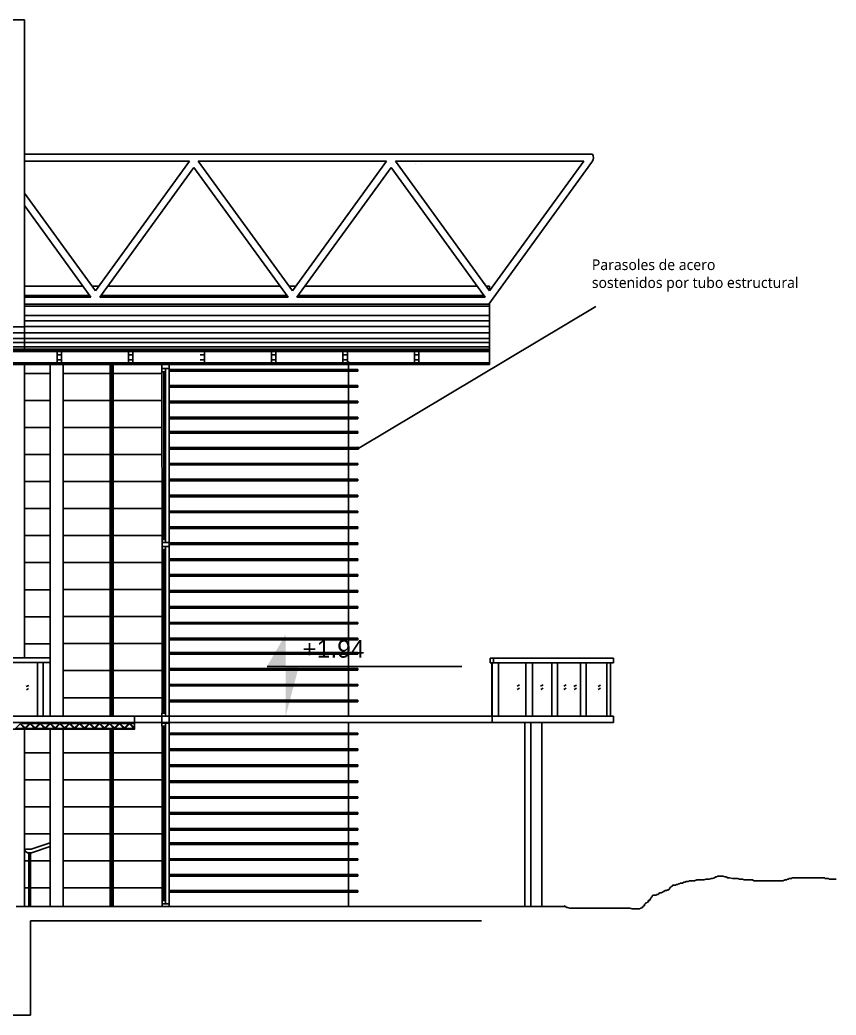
# Model space of a CAD drawing. Extents: x -30 to 1202, y 231 to 898.
# Drawn here: x 360 to 428.5, y 592.7 to 676.3 of the extents above; entities that cross this region are included whole.
import ezdxf

# ---------------------------------------------------------------- set-up
doc = ezdxf.new("R2010")
doc.units = 0
doc.header["$LTSCALE"] = 0.04
for name, color, linetype in [('0.1', 1, 'CONTINUOUS'), ('0.2', 2, 'CONTINUOUS'), ('0.3', 3, 'CONTINUOUS'), ('0.5', 5, 'CONTINUOUS')]:
    doc.layers.add(name, color=color, linetype=linetype)
doc.styles.add('Amir', font='l_10646.ttf', dxfattribs={"height": 0.15})
doc.styles.add('STYLE2', font='arial.ttf')

msp = doc.modelspace()

# ---------------------------------------------------------------- hatches: boundary and pattern name
at = {"layer": '0.2'}
h = msp.add_hatch(color=256, dxfattribs=at)
h.paths.add_polyline_path([(380.727, 622.005), (382.288, 622.005), (382.288, 624.682)])
h.paths.add_polyline_path([(382.288, 617.815), (383.4, 622.005), (382.288, 622.005)])

# ---------------------------------------------------------------- linework, layer by layer
at = {"layer": '0.1'}
for p, q in [((360.365, 653.906), (365.287, 653.906)), ((365.85, 653.132), (360.365, 653.132)), ((366.029, 653.906), (366.606, 653.906)), ((382.393, 653.132), (366.786, 653.132)), ((367.348, 653.906), (369.437, 653.906)), ((369.437, 653.906), (381.831, 653.906)), ((382.573, 653.906), (383.15, 653.906)), ((398.937, 653.132), (383.33, 653.132)), ((383.892, 653.906), (385.981, 653.906)), ((385.981, 653.906), (398.375, 653.906)), ((399.117, 653.906), (399.407, 653.906)), ((399.407, 652.23), (360.365, 652.23)), ((399.407, 651.46), (360.365, 651.46)), ((388.433, 640.309), (408.341, 652.21)), ((399.407, 651.002), (360.365, 651.002)), ((399.407, 650.001), (349.135, 650.001)), ((399.407, 650.518), (360.365, 650.518)), ((399.407, 649.512), (349.135, 649.512)), ((399.407, 649.174), (349.135, 649.174)), ((399.407, 648.818), (349.135, 648.818)), ((399.407, 648.624), (349.135, 648.624)), ((387.561, 646.916), (387.561, 647.59)), ((362.522, 646.581), (360.362, 646.581)), ((372.065, 632.658), (372.065, 646.727)), ((372.515, 630.298), (372.515, 646.997)), ((372.515, 646.916), (388.351, 646.916)), ((372.515, 646.783), (388.351, 646.783)), ((387.555, 646.783), (387.555, 645.581)), ((388.351, 646.916), (388.351, 646.783)), ((372.515, 645.581), (388.351, 645.581)), ((372.515, 645.448), (388.351, 645.448)), ((387.555, 645.448), (387.555, 644.246)), ((388.351, 645.581), (388.351, 645.448)), ((362.522, 644.313), (360.362, 644.313)), ((372.515, 644.246), (388.351, 644.246)), ((372.515, 644.114), (388.351, 644.114)), ((387.555, 644.047), (387.555, 642.912)), ((388.351, 644.246), (388.351, 644.114)), ((372.515, 642.912), (388.351, 642.912)), ((372.515, 642.779), (388.351, 642.779)), ((387.555, 642.779), (387.555, 641.71)), ((388.351, 642.912), (388.351, 642.779)), ((362.522, 642.045), (360.362, 642.045)), ((372.515, 641.71), (388.351, 641.71)), ((372.515, 641.577), (388.351, 641.577)), ((387.555, 641.577), (387.555, 640.375)), ((388.351, 641.71), (388.351, 641.577)), ((362.522, 639.778), (360.362, 639.778)), ((372.515, 640.375), (388.351, 640.375)), ((372.515, 640.243), (388.351, 640.243)), ((387.555, 640.243), (387.555, 639.041)), ((388.351, 640.375), (388.351, 640.243)), ((372.515, 639.041), (388.351, 639.041)), ((388.351, 639.041), (388.351, 638.908)), ((372.515, 638.908), (388.351, 638.908)), ((387.555, 638.908), (387.555, 637.706)), ((362.522, 637.51), (360.362, 637.51)), ((372.515, 637.706), (388.351, 637.706)), ((372.515, 637.573), (388.351, 637.573)), ((387.555, 637.573), (387.555, 636.371)), ((388.351, 637.706), (388.351, 637.573)), ((372.515, 636.371), (388.351, 636.371)), ((372.515, 636.239), (388.351, 636.239)), ((387.555, 636.239), (387.555, 635.037)), ((388.351, 636.371), (388.351, 636.239)), ((362.522, 635.242), (360.362, 635.242)), ((372.515, 635.037), (388.351, 635.037)), ((372.515, 634.904), (388.351, 634.904)), ((387.555, 634.904), (387.555, 633.702)), ((388.351, 635.037), (388.351, 634.904)), ((372.515, 633.702), (388.351, 633.702)), ((372.515, 633.57), (388.351, 633.57)), ((387.555, 633.57), (387.555, 632.368)), ((388.351, 633.702), (388.351, 633.57)), ((362.522, 632.975), (360.362, 632.975)), ((372.515, 632.368), (388.351, 632.368)), ((388.351, 632.368), (388.351, 632.235)), ((372.065, 630.672), (372.065, 631.798)), ((372.515, 632.235), (388.351, 632.235)), ((387.555, 632.235), (387.555, 631.033)), ((360.362, 631.08), (360.362, 622.713)), ((362.522, 630.707), (360.362, 630.707)), ((372.065, 618.089), (372.065, 630.672)), ((372.515, 631.033), (388.351, 631.033)), ((372.515, 630.9), (388.351, 630.9)), ((387.555, 630.9), (387.555, 629.699)), ((388.351, 631.033), (388.351, 630.9)), ((372.515, 617.82), (372.515, 630.298)), ((372.515, 629.699), (388.351, 629.699)), ((372.515, 629.566), (388.351, 629.566)), ((387.555, 629.566), (387.555, 628.364)), ((388.351, 629.699), (388.351, 629.566)), ((362.522, 628.439), (360.362, 628.439)), ((372.515, 628.716), (372.515, 617.82)), ((372.515, 628.364), (388.351, 628.364)), ((372.515, 628.231), (388.351, 628.231)), ((387.555, 628.231), (387.555, 627.029)), ((388.351, 628.364), (388.351, 628.231)), ((372.515, 627.029), (388.351, 627.029)), ((372.515, 626.897), (388.351, 626.897)), ((387.555, 626.897), (387.555, 625.695)), ((388.351, 627.029), (388.351, 626.897)), ((362.522, 626.171), (360.362, 626.171)), ((372.515, 625.695), (388.351, 625.695)), ((388.351, 625.695), (388.351, 625.562)), ((372.515, 625.562), (388.351, 625.562)), ((387.555, 625.562), (387.555, 624.36)), ((362.522, 623.904), (360.362, 623.904)), ((372.515, 624.36), (388.351, 624.36)), ((372.515, 624.227), (388.351, 624.227)), ((387.555, 624.227), (387.555, 623.158)), ((388.351, 624.36), (388.351, 624.227)), ((372.515, 623.158), (388.351, 623.158)), ((388.351, 623.158), (388.351, 623.026)), ((361.468, 622.287), (361.468, 617.787)), ((361.934, 622.287), (361.934, 617.787)), ((372.515, 623.026), (388.351, 623.026)), ((387.555, 623.026), (387.555, 621.824)), ((399.592, 622.303), (399.592, 617.82)), ((399.635, 622.303), (399.635, 617.82)), ((400.161, 622.32), (400.161, 617.82)), ((402.447, 622.32), (402.447, 617.82)), ((403.017, 622.32), (403.017, 617.82)), ((404.646, 622.32), (404.646, 617.82)), ((405.112, 622.32), (405.112, 617.82)), ((407.041, 622.303), (407.041, 617.803)), ((407.507, 622.303), (407.507, 617.803)), ((409.254, 622.303), (409.254, 617.803)), ((409.568, 622.303), (409.568, 617.82)), ((372.515, 621.824), (388.351, 621.824)), ((372.515, 621.691), (388.351, 621.691)), ((387.555, 621.691), (387.555, 620.489)), ((388.351, 621.824), (388.351, 621.691)), ((360.514, 620.306), (360.722, 620.41)), ((360.53, 620.041), (360.714, 620.153)), ((372.515, 620.489), (388.351, 620.489)), ((372.515, 620.356), (388.351, 620.356)), ((387.555, 620.356), (387.555, 619.154)), ((388.351, 620.489), (388.351, 620.356)), ((401.714, 620.339), (401.922, 620.443)), ((401.73, 620.075), (401.914, 620.187)), ((403.692, 620.339), (403.901, 620.443)), ((403.708, 620.075), (403.893, 620.187)), ((405.628, 620.339), (405.837, 620.443)), ((405.644, 620.075), (405.829, 620.187)), ((406.494, 620.322), (406.702, 620.427)), ((406.51, 620.058), (406.694, 620.17)), ((408.52, 620.322), (408.728, 620.427)), ((408.536, 620.058), (408.72, 620.17)), ((372.515, 619.154), (388.351, 619.154)), ((372.515, 619.022), (388.351, 619.022)), ((387.555, 619.022), (387.555, 617.82)), ((388.351, 619.154), (388.351, 619.022)), ((372.065, 617.82), (372.065, 617.827)), ((372.515, 602.08), (372.515, 617.25)), ((372.515, 617.218), (372.515, 617.25)), ((372.515, 617.25), (372.515, 617.218)), ((387.555, 617.28), (387.555, 601.856)), ((360.362, 616.729), (360.362, 601.856)), ((372.065, 602.342), (372.065, 616.98)), ((372.515, 616.404), (388.351, 616.404)), ((388.351, 616.404), (388.351, 616.272)), ((372.515, 616.272), (388.351, 616.272)), ((362.522, 614.743), (360.362, 614.743)), ((372.515, 615.07), (388.351, 615.07)), ((372.515, 614.937), (388.351, 614.937)), ((388.351, 615.07), (388.351, 614.937)), ((372.515, 613.735), (388.351, 613.735)), ((372.515, 613.602), (388.351, 613.602)), ((388.351, 613.735), (388.351, 613.602)), ((362.522, 612.476), (360.362, 612.476)), ((372.515, 612.4), (388.351, 612.4)), ((372.515, 612.268), (388.351, 612.268)), ((388.351, 612.4), (388.351, 612.268)), ((372.515, 611.066), (388.351, 611.066)), ((372.515, 610.933), (388.351, 610.933)), ((388.351, 611.066), (388.351, 610.933)), ((362.522, 610.208), (360.362, 610.208)), ((372.515, 609.731), (388.351, 609.731)), ((388.351, 609.731), (388.351, 609.599)), ((372.515, 609.599), (388.351, 609.599)), ((372.515, 608.397), (388.351, 608.397)), ((372.515, 608.264), (388.351, 608.264)), ((388.351, 608.397), (388.351, 608.264)), ((362.522, 607.94), (360.362, 607.94)), ((360.914, 606.656), (362.522, 607.205)), ((372.515, 607.195), (388.351, 607.195)), ((388.351, 607.195), (388.351, 607.062)), ((360.429, 606.506), (360.629, 606.356)), ((360.492, 606.656), (360.914, 606.656)), ((360.629, 606.356), (360.963, 606.356)), ((360.728, 606.356), (360.728, 601.856)), ((360.878, 606.356), (360.878, 601.856)), ((360.963, 606.356), (362.522, 606.888)), ((372.515, 607.062), (388.351, 607.062)), ((360.728, 605.672), (360.362, 605.672)), ((362.522, 605.672), (360.878, 605.672)), ((372.515, 605.86), (388.351, 605.86)), ((372.515, 605.727), (388.351, 605.727)), ((388.351, 605.86), (388.351, 605.727)), ((372.515, 604.525), (388.351, 604.525)), ((372.515, 604.393), (388.351, 604.393)), ((388.351, 604.525), (388.351, 604.393)), ((360.728, 603.405), (360.362, 603.405)), ((362.522, 603.405), (360.878, 603.405)), ((372.515, 603.191), (388.351, 603.191)), ((372.515, 603.058), (388.351, 603.058)), ((388.351, 603.191), (388.351, 603.058))]:
    msp.add_line(p, q, dxfattribs=at)
msp.add_circle((388.351, 640.309), 0.0822, dxfattribs=at)
msp.add_arc((360.499, 606.565), 0.0915, 94.52266, 219.94668, dxfattribs=at)
at = {"layer": '0.2'}
for p, q in [((408.048, 664.988), (360.365, 664.988)), ((374.219, 664.388), (360.365, 664.388)), ((374.219, 664.388), (366.318, 653.508)), ((382.862, 653.508), (374.96, 664.388)), ((390.763, 664.388), (374.96, 664.388)), ((390.763, 664.388), (377.279, 664.388)), ((390.763, 664.388), (382.862, 653.508)), ((399.405, 653.508), (391.504, 664.388)), ((393.082, 664.388), (391.504, 664.388)), ((407.307, 664.388), (391.504, 664.388)), ((408.048, 664.388), (399.341, 652.398)), ((407.307, 664.388), (399.405, 653.508)), ((374.59, 663.877), (366.688, 652.998)), ((382.491, 652.998), (374.59, 663.877)), ((391.134, 663.877), (383.232, 652.998)), ((399.035, 652.998), (391.134, 663.877)), ((366.318, 653.508), (360.365, 661.706)), ((365.947, 652.998), (360.365, 660.684)), ((360.365, 650.508), (360.365, 654.611)), ((399.407, 653.506), (399.407, 653.906)), ((365.947, 652.998), (360.365, 652.998)), ((399.341, 652.398), (360.365, 652.398)), ((382.491, 652.998), (366.688, 652.998)), ((382.491, 652.998), (369.007, 652.998)), ((384.81, 652.998), (383.232, 652.998)), ((399.035, 652.998), (384.81, 652.998)), ((399.407, 648.55), (399.407, 652.49)), ((362.522, 647.35), (362.522, 617.82)), ((363.622, 647.35), (363.622, 617.82)), ((367.564, 617.82), (367.564, 647.35)), ((367.684, 617.82), (367.684, 647.35)), ((367.804, 617.82), (367.804, 647.35)), ((363.622, 646.589), (371.915, 646.589)), ((371.91, 646.727), (371.915, 630.672)), ((372.215, 632.658), (372.215, 646.727)), ((363.622, 644.321), (371.915, 644.321)), ((363.622, 642.054), (371.915, 642.054)), ((372.515, 641.684), (372.515, 630.298)), ((363.622, 639.786), (371.915, 639.786)), ((363.622, 637.518), (371.915, 637.518)), ((363.622, 635.25), (371.915, 635.25)), ((363.622, 632.983), (371.915, 632.983)), ((372.215, 630.074), (372.215, 631.798)), ((363.622, 630.715), (371.915, 630.715)), ((371.915, 630.672), (371.915, 618.089)), ((372.215, 617.82), (372.215, 630.074)), ((363.622, 628.447), (371.915, 628.447)), ((363.622, 626.18), (371.915, 626.18)), ((363.622, 623.912), (371.915, 623.912)), ((130.747, 622.713), (362.522, 622.713)), ((130.747, 622.32), (362.522, 622.32)), ((409.823, 622.697), (399.646, 622.697)), ((409.823, 622.303), (399.646, 622.303)), ((409.823, 622.697), (409.823, 622.303)), ((363.622, 621.644), (371.915, 621.644)), ((380.727, 622.005), (397.076, 622.005)), ((363.622, 619.376), (371.915, 619.376)), ((360.044, 617.218), (360.42, 616.842)), ((360.142, 617.218), (360.893, 617.218)), ((360.795, 617.218), (360.42, 616.842)), ((360.88, 617.218), (361.256, 616.842)), ((360.88, 617.218), (362.468, 617.218)), ((361.632, 617.218), (361.256, 616.842)), ((361.717, 617.218), (362.092, 616.842)), ((362.468, 617.218), (362.092, 616.842)), ((362.553, 617.218), (362.929, 616.842)), ((362.553, 617.218), (363.304, 617.218)), ((363.304, 617.218), (362.929, 616.842)), ((363.36, 617.218), (364.111, 617.218)), ((363.389, 617.218), (363.786, 616.821)), ((364.111, 617.218), (363.622, 616.729)), ((364.196, 617.218), (364.572, 616.842)), ((364.196, 617.218), (364.948, 617.218)), ((364.948, 617.218), (364.572, 616.842)), ((365.033, 617.218), (365.784, 617.218)), ((365.033, 617.218), (365.408, 616.842)), ((365.784, 617.218), (365.408, 616.842)), ((365.869, 617.218), (366.245, 616.842)), ((365.869, 617.218), (366.62, 617.218)), ((366.62, 617.218), (366.245, 616.842)), ((366.705, 617.218), (367.081, 616.842)), ((366.803, 617.218), (367.047, 617.218)), ((366.949, 617.218), (367.457, 617.218)), ((367.457, 617.218), (367.081, 616.842)), ((367.541, 617.218), (367.917, 616.842)), ((367.639, 617.218), (368.391, 617.218)), ((368.293, 617.218), (367.917, 616.842)), ((368.378, 617.218), (368.754, 616.842)), ((368.378, 617.218), (369.592, 617.218)), ((369.129, 617.218), (368.754, 616.842)), ((369.214, 617.218), (369.59, 616.842)), ((369.592, 617.218), (369.592, 616.729)), ((371.915, 617.827), (371.915, 617.82)), ((372.21, 617.82), (372.215, 617.82)), ((399.619, 617.82), (409.823, 617.82)), ((399.619, 617.28), (409.823, 617.28)), ((402.377, 617.28), (402.377, 601.874)), ((402.865, 617.28), (402.865, 601.856)), ((403.805, 617.28), (403.805, 601.897)), ((409.823, 617.82), (409.823, 617.28)), ((356.125, 616.729), (363.878, 616.729)), ((360.001, 617.176), (359.626, 616.8)), ((359.626, 616.8), (360.377, 616.8)), ((360.001, 617.176), (360.377, 616.8)), ((360.838, 617.176), (360.462, 616.8)), ((360.462, 616.8), (361.214, 616.8)), ((360.838, 617.176), (361.214, 616.8)), ((361.674, 617.176), (361.298, 616.8)), ((361.298, 616.8), (362.05, 616.8)), ((361.674, 617.176), (362.05, 616.8)), ((362.51, 617.176), (362.135, 616.8)), ((362.135, 616.8), (363.722, 616.8)), ((362.51, 617.176), (362.886, 616.8)), ((362.522, 616.729), (362.522, 601.856)), ((363.347, 617.176), (362.971, 616.8)), ((363.347, 617.176), (363.722, 616.8)), ((363.622, 616.729), (369.618, 616.729)), ((363.622, 616.729), (363.622, 601.856)), ((364.154, 617.176), (363.778, 616.8)), ((363.778, 616.8), (364.456, 616.8)), ((364.154, 617.176), (364.53, 616.8)), ((364.456, 616.8), (364.53, 616.8)), ((364.99, 617.176), (364.614, 616.8)), ((364.614, 616.8), (365.366, 616.8)), ((364.99, 617.176), (365.366, 616.8)), ((365.826, 617.176), (365.451, 616.8)), ((365.451, 616.8), (366.202, 616.8)), ((365.826, 617.176), (366.202, 616.8)), ((366.663, 617.176), (366.287, 616.8)), ((366.287, 616.8), (367.038, 616.8)), ((366.663, 617.176), (367.038, 616.8)), ((367.499, 617.176), (367.123, 616.8)), ((367.123, 616.8), (367.875, 616.8)), ((367.499, 617.176), (367.875, 616.8)), ((367.564, 601.856), (367.564, 616.729)), ((367.684, 601.856), (367.684, 616.729)), ((367.804, 601.856), (367.804, 616.729)), ((368.335, 617.176), (367.96, 616.8)), ((367.96, 616.8), (368.711, 616.8)), ((368.335, 617.176), (368.711, 616.8)), ((369.172, 617.176), (368.796, 616.8)), ((368.796, 616.8), (369.547, 616.8)), ((369.172, 617.176), (369.547, 616.8)), ((369.592, 616.845), (369.59, 616.842)), ((371.915, 602.342), (371.915, 616.98)), ((372.215, 602.342), (372.215, 616.98)), ((363.622, 614.751), (371.915, 614.751)), ((363.622, 612.484), (371.915, 612.484)), ((363.622, 610.216), (371.915, 610.216)), ((363.622, 607.948), (371.915, 607.948)), ((363.622, 605.681), (371.915, 605.681)), ((363.622, 603.413), (371.915, 603.413))]:
    msp.add_line(p, q, dxfattribs=at)
for points in [[(129.196, 617.82), (369.592, 617.82)], [(129.886, 617.28), (369.592, 617.28)], [(362.454, 617.218), (362.462, 617.224)]]:
    msp.add_lwpolyline(points, dxfattribs=at)
msp.add_arc((407.54, 664.688), 0.591, 329.46785, 30.53215, dxfattribs=at)
at = {"layer": '0.3'}
for p, q in [((348.365, 676.256), (360.365, 676.256)), ((360.365, 676.256), (360.365, 648.55)), ((349.135, 650.508), (360.365, 650.508)), ((363.102, 647.47), (363.102, 648.43)), ((363.102, 648.136), (363.474, 648.136)), ((363.474, 647.47), (363.474, 648.43)), ((369.102, 647.47), (369.102, 648.43)), ((369.102, 648.136), (369.474, 648.136)), ((369.474, 647.47), (369.474, 648.43)), ((375.102, 648.136), (375.474, 648.136)), ((375.474, 647.47), (375.474, 648.43)), ((381.102, 647.47), (381.102, 648.43)), ((381.102, 648.136), (381.474, 648.136)), ((381.474, 647.47), (381.474, 648.43)), ((387.102, 647.47), (387.102, 648.43)), ((387.474, 648.136), (387.102, 648.136)), ((387.474, 647.47), (387.473, 648.43)), ((393.102, 647.47), (393.102, 648.43)), ((393.474, 648.136), (393.102, 648.136)), ((393.474, 647.47), (393.473, 648.43)), ((360.365, 647.35), (360.365, 622.713)), ((363.102, 647.72), (363.474, 647.72)), ((369.102, 647.72), (369.474, 647.72)), ((371.91, 646.727), (371.91, 647.35)), ((372.51, 646.997), (372.51, 647.35)), ((375.102, 647.72), (375.474, 647.72)), ((381.102, 647.72), (381.474, 647.72)), ((387.474, 647.72), (387.102, 647.72)), ((393.474, 647.72), (393.102, 647.72)), ((372.51, 646.997), (371.91, 646.997)), ((372.21, 646.727), (371.91, 646.727)), ((372.21, 646.727), (372.21, 646.997)), ((372.215, 632.658), (371.915, 632.658)), ((371.915, 632.658), (371.915, 632.396)), ((371.915, 632.172), (371.915, 632.396)), ((372.515, 632.396), (371.915, 632.396)), ((371.915, 632.284), (371.915, 632.06)), ((372.215, 632.658), (372.215, 632.396)), ((372.515, 632.396), (372.515, 632.172)), ((372.515, 632.06), (372.515, 632.284)), ((372.515, 632.06), (371.915, 632.06)), ((371.915, 631.798), (371.915, 632.06)), ((372.215, 631.798), (371.915, 631.798)), ((372.215, 631.798), (372.215, 632.06)), ((372.21, 618.089), (371.91, 618.089)), ((371.91, 618.089), (371.91, 617.827)), ((372.21, 618.089), (372.21, 617.827)), ((371.91, 617.603), (371.91, 617.827)), ((372.51, 617.827), (371.91, 617.827)), ((371.91, 616.98), (371.91, 617.603)), ((372.51, 617.25), (371.91, 617.25)), ((372.21, 616.98), (372.21, 617.25)), ((372.51, 617.827), (372.51, 617.82)), ((372.51, 617.25), (372.51, 617.82)), ((372.21, 616.98), (371.91, 616.98)), ((372.215, 602.342), (371.915, 602.342)), ((371.915, 602.342), (371.915, 602.08)), ((372.215, 602.342), (372.215, 602.08)), ((371.915, 601.856), (371.915, 602.08)), ((372.515, 602.08), (371.915, 602.08)), ((372.515, 602.08), (372.515, 601.856))]:
    msp.add_line(p, q, dxfattribs=at)
at = {"layer": '0.5'}
for p, q in [((393.214, 664.206), (393.21, 664.212)), ((393.695, 664.212), (393.684, 664.196)), ((348.365, 648.55), (399.407, 648.55)), ((348.365, 648.43), (399.407, 648.43)), ((399.407, 647.35), (399.407, 648.55)), ((348.365, 647.47), (399.407, 647.47)), ((348.365, 647.35), (399.407, 647.35)), ((399.455, 622.303), (399.455, 622.697)), ((399.739, 622.697), (399.455, 622.697)), ((399.739, 622.303), (399.455, 622.303)), ((399.739, 622.697), (399.739, 622.303)), ((369.592, 617.82), (369.592, 617.218)), ((369.592, 617.82), (371.915, 617.82)), ((369.592, 617.28), (399.619, 617.28)), ((372.51, 617.82), (399.619, 617.82)), ((399.619, 617.82), (399.619, 617.28)), ((415.597, 603.82), (415.725, 603.884)), ((415.725, 603.884), (415.789, 603.884)), ((415.789, 603.884), (415.917, 603.948)), ((415.917, 603.948), (416.108, 603.948)), ((416.108, 603.948), (416.172, 604.012)), ((416.172, 604.012), (416.619, 604.012)), ((416.619, 604.012), (416.811, 604.075)), ((416.811, 604.075), (417.385, 604.075)), ((417.385, 604.075), (417.577, 604.139)), ((417.577, 604.139), (417.832, 604.139)), ((417.832, 604.139), (418.024, 604.203)), ((418.024, 604.203), (418.088, 604.203)), ((418.088, 604.203), (418.279, 604.267)), ((418.279, 604.267), (418.407, 604.331)), ((418.407, 604.331), (418.471, 604.331)), ((418.471, 604.331), (418.535, 604.394)), ((418.535, 604.394), (418.982, 604.394)), ((418.982, 604.394), (419.173, 604.331)), ((419.173, 604.331), (419.301, 604.331)), ((419.301, 604.331), (419.365, 604.267)), ((419.365, 604.267), (419.557, 604.267)), ((419.557, 604.267), (419.812, 604.203)), ((419.812, 604.203), (420.259, 604.203)), ((420.259, 604.203), (420.387, 604.139)), ((420.387, 604.139), (420.642, 604.139)), ((420.642, 604.139), (420.77, 604.075)), ((420.77, 604.075), (421.472, 604.075)), ((421.472, 604.075), (421.6, 604.012)), ((421.6, 604.012), (424.027, 604.012)), ((424.027, 604.012), (424.218, 604.075)), ((424.218, 604.075), (424.346, 604.075)), ((424.346, 604.075), (424.41, 604.139)), ((424.41, 604.139), (424.537, 604.139)), ((424.537, 604.139), (424.537, 604.203)), ((424.537, 604.203), (424.793, 604.203)), ((424.793, 604.203), (424.793, 604.267)), ((424.793, 604.267), (427.539, 604.267)), ((427.539, 604.267), (427.539, 604.203)), ((427.539, 604.203), (427.858, 604.203)), ((427.858, 604.203), (427.922, 604.139)), ((427.922, 604.139), (428.497, 604.139)), ((413.809, 602.991), (413.937, 603.054)), ((413.937, 603.054), (414.001, 603.118)), ((414.001, 603.118), (414.065, 603.118)), ((414.065, 603.118), (414.129, 603.182)), ((414.129, 603.182), (414.256, 603.182)), ((414.256, 603.182), (414.384, 603.246)), ((414.384, 603.246), (414.448, 603.246)), ((414.448, 603.246), (414.512, 603.31)), ((414.512, 603.373), (414.576, 603.437)), ((414.512, 603.31), (414.512, 603.373)), ((414.576, 603.437), (414.639, 603.501)), ((414.639, 603.501), (414.703, 603.565)), ((414.703, 603.565), (414.767, 603.565)), ((414.767, 603.565), (414.767, 603.629)), ((414.767, 603.629), (415.023, 603.629)), ((415.023, 603.629), (415.087, 603.693)), ((415.087, 603.693), (415.214, 603.693)), ((415.214, 603.693), (415.278, 603.756)), ((415.278, 603.756), (415.342, 603.756)), ((415.342, 603.756), (415.406, 603.82)), ((415.406, 603.82), (415.597, 603.82)), ((412.596, 602.161), (412.66, 602.225)), ((412.66, 602.225), (412.724, 602.225)), ((412.724, 602.225), (412.724, 602.353)), ((412.724, 602.353), (412.851, 602.353)), ((412.851, 602.416), (412.915, 602.48)), ((412.851, 602.353), (412.851, 602.416)), ((412.915, 602.48), (412.979, 602.608)), ((412.979, 602.608), (413.043, 602.672)), ((413.043, 602.735), (413.107, 602.799)), ((413.043, 602.672), (413.043, 602.735)), ((413.107, 602.799), (413.426, 602.799)), ((413.426, 602.799), (413.426, 602.863)), ((413.426, 602.863), (413.554, 602.863)), ((413.554, 602.863), (413.618, 602.927)), ((413.618, 602.927), (413.682, 602.991)), ((413.682, 602.991), (413.809, 602.991)), ((359.668, 601.856), (372.516, 601.856)), ((372.515, 601.856), (399.128, 601.856)), ((399.128, 601.856), (405.825, 601.856)), ((405.636, 601.906), (405.763, 601.842)), ((405.763, 601.842), (405.891, 601.778)), ((405.891, 601.778), (405.955, 601.778)), ((405.955, 601.778), (406.146, 601.714)), ((406.146, 601.714), (411.191, 601.714)), ((411.191, 601.714), (411.383, 601.651)), ((411.383, 601.651), (412.021, 601.651)), ((412.021, 601.651), (412.085, 601.714)), ((412.085, 601.714), (412.149, 601.714)), ((412.149, 601.714), (412.149, 601.778)), ((412.149, 601.778), (412.277, 601.778)), ((412.277, 601.842), (412.341, 601.906)), ((412.277, 601.778), (412.277, 601.842)), ((412.341, 601.906), (412.404, 601.906)), ((412.404, 601.906), (412.404, 602.033)), ((412.404, 602.033), (412.468, 602.033)), ((412.468, 602.097), (412.532, 602.161)), ((412.468, 602.033), (412.468, 602.097)), ((412.532, 602.161), (412.596, 602.161)), ((360.868, 600.656), (360.868, 592.736)), ((360.868, 600.656), (372.516, 600.656)), ((372.516, 600.656), (398.734, 600.656)), ((357.802, 592.736), (360.868, 592.736))]:
    msp.add_line(p, q, dxfattribs=at)

# ---------------------------------------------------------------- texts
at = {"layer": '0.1', "style": 'STYLE2'}
msp.add_text('+1.94', height=1.4758, dxfattribs=at).set_placement((383.689, 622.732))
at = {"layer": '0.1', "insert": (407.993, 656.161), "char_height": 0.9, "width": 29.10953, "attachment_point": 1, "style": 'Amir'}
msp.add_mtext('\\A1;Parasoles de acero\\Psostenidos por tubo estructural', dxfattribs=at)

doc.saveas('drawing.dxf')
